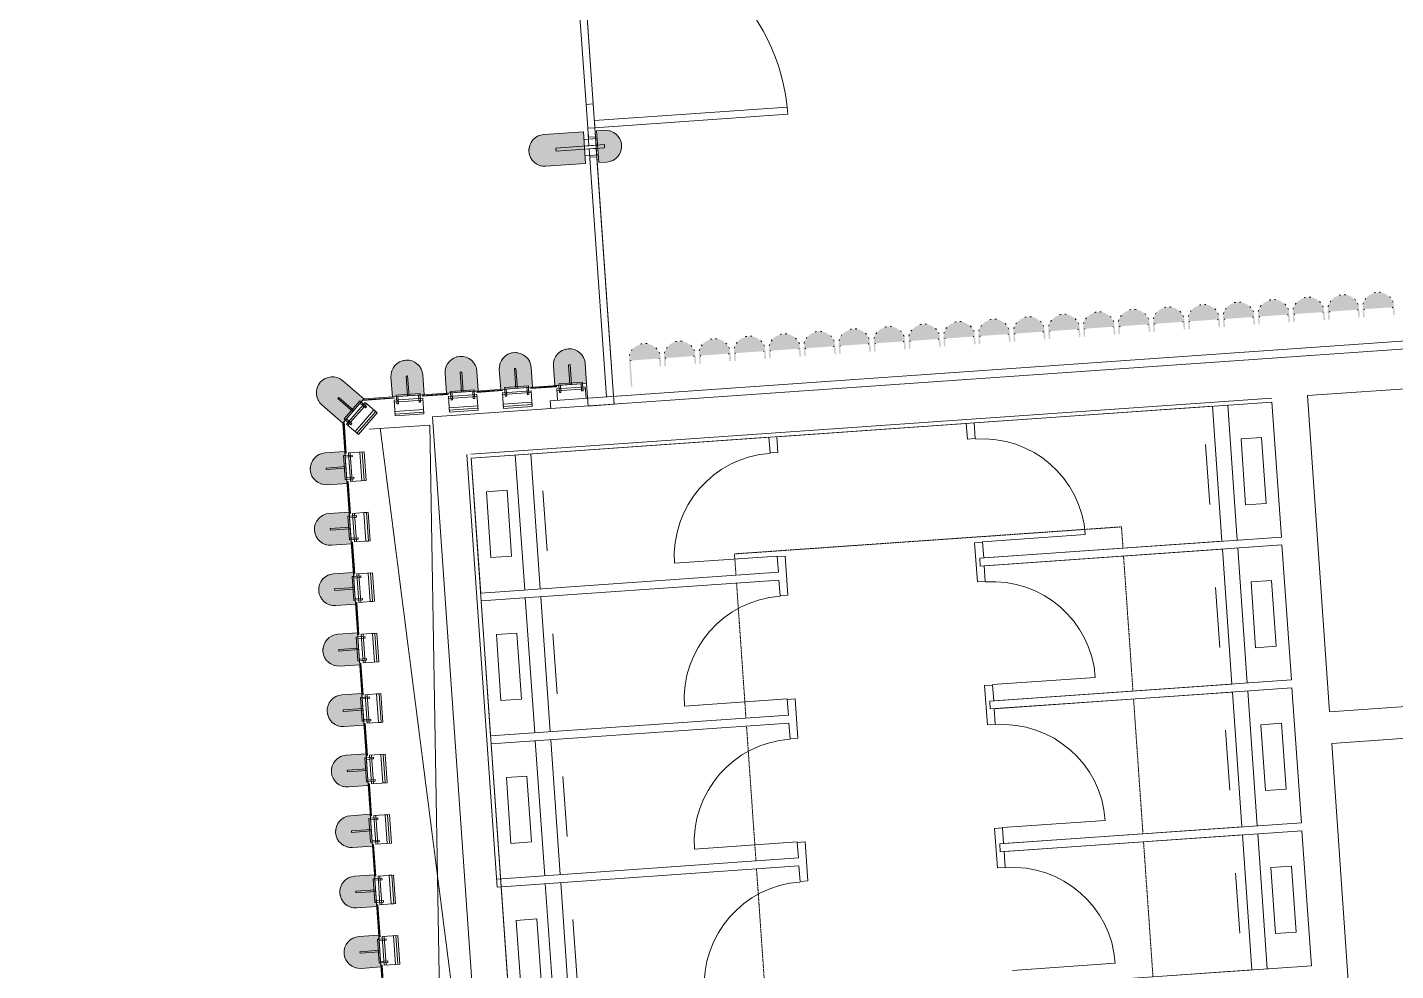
# Model space of a CAD drawing. Header units: millimetres. Extents: x 306 to 836129804, y -168137 to 818603917.
# Drawn here: x 833898772 to 833907369, y 817956835 to 817962763 of the extents above; entities that cross this region are included whole.
import ezdxf

# ---------------------------------------------------------------- set-up
doc = ezdxf.new("R2010")
doc.units = ezdxf.units.MM
doc.header["$LTSCALE"] = 3
doc.linetypes.add('HIDDEN', pattern=[0.375, 0.25, -0.125])
doc.linetypes.add('Overhead', pattern=[1.8, 1.2, -0.6])
for name, color, linetype, lineweight in [('A-010-M_LINE', 251, 'Continuous', 13), ('A-010-M_LINE-T', 251, 'Continuous', 13), ('A-200-M_WALL_INT', 251, 'Continuous', 13), ('A-214-M_CURT_WALL', 251, 'Continuous', 13), ('A-215-M_CURT_PANEL', 251, 'Continuous', 13), ('A-325-M_DOOR', 251, 'Continuous', 13), ('A-810-M_ROOMS', 251, 'Continuous', 13), ('M-520-M_DRAINAGE_FW', 253, 'Continuous', 5), ('Z-060-M_DETAIL', 253, 'Continuous', 5), ('Z-060-M_LINE_MEDIUM', 253, 'Continuous', 9)]:
    doc.layers.add(name, color=color, linetype=linetype, lineweight=lineweight)
doc.layers.add('UAJ-00XREF', color=7, linetype='Continuous')

# ---------------------------------------------------------------- blocks, each defined once
blk = doc.blocks.new('ARC_CWP_PERFORATED METAL_STRAIGHT - ARC_CWP_PERFORATED METAL_STRAIGHT-39453989-0300')
at = {"layer": 'A-215-M_CURT_PANEL', "lineweight": 9}
for p, q in [((-98, -8), (100, -8)), ((100, -5), (-95, -5)), ((100, -8), (100, -5))]:
    blk.add_line(p, q, dxfattribs=at)
blk = doc.blocks.new('ARC_CWP_PERFORATED METAL_STRAIGHT - ARC_CWP_PERFORATED METAL_STRAIGHT-V6-0300')
at = {"layer": 'A-215-M_CURT_PANEL', "lineweight": 9}
for p, q in [((100, 8), (-98, 8)), ((-95, 5), (100, 5)), ((100, 5), (100, 8))]:
    blk.add_line(p, q, dxfattribs=at)
blk = doc.blocks.new('System Panel - ARC_Glazed-37764833-0300')
at = {"layer": 'A-215-M_CURT_PANEL', "lineweight": 9}
for p, q in [((805.7, 44), (-755.7, 44)), ((-755.7, 0), (805.7, 0)), ((805.7, 0), (805.7, 44))]:
    blk.add_line(p, q, dxfattribs=at)
blk = doc.blocks.new('DCW_01a - L_GF _LOBBY SINGLE DOOR_CERAMIC MULLION-40864566-0300')
at = {"layer": 'A-325-M_DOOR'}
for p, q in [((585, 1215.4), (585, 0)), ((630, 1215.4), (630, 0)), ((-480, -45), (-480, 0)), ((-480, 0), (480, 0)), ((480, 0), (-480, 0)), ((-480, 0), (-480, -45)), ((480, 0), (480, -45)), ((480, -45), (480, 0)), ((630, 0), (585, 0)), ((480, -45), (-480, -45)), ((-480, -45), (480, -45))]:
    blk.add_line(p, q, dxfattribs=at)
at = {"layer": 'A-325-M_DOOR', "lineweight": 9}
for p, q in [((-630, 0), (-740, 0)), ((-630, -45), (-630, 0)), ((630, 0), (480, 0)), ((630, -45), (630, 0)), ((740, 0), (630, 0)), ((630, 0), (630, -45)), ((-740, -45), (-630, -45)), ((-480, 0), (-630, 0)), ((-630, 0), (-630, -45)), ((-630, -45), (-480, -45)), ((480, -45), (630, -45)), ((630, -45), (740, -45))]:
    blk.add_line(p, q, dxfattribs=at)
at = {"layer": 'A-325-M_DOOR'}
blk.add_arc((629.6, -45), 1260.4, 89.98016, 177.95616, dxfattribs=at)
blk = doc.blocks.new('Circular Mullion - ARC_CW_CERAMIC MULLION-30650210-0300')
at = {"layer": 'Z-060-M_LINE_MEDIUM', "lineweight": 18}
h = blk.add_hatch(color=256, dxfattribs=at)
h.paths.add_polyline_path([(0, 160), (27.6, 155.9), (50, 146.6), (76.1, 123.7), (86.6, 110), (96.6, 85.9), (100, 46.2), (100, 10), (-100, 10), (-100, 60), (-93.3, 93.9), (-86.6, 110), (-70.7, 130.7), (-50, 146.6), (-17.3, 157.7), (-10, 158.7)], flags=0)
h.paths.add_polyline_path([(-17.4, -73.5), (100, -73.5), (100, -323.5), (93.2, -357.6), (86.6, -373.5), (70.7, -394.2), (44.6, -412.3), (20.7, -420.8), (0, -423.5), (-25.9, -420.1), (-50, -410.1), (-75.6, -387.8), (-86.6, -373.5), (-96.6, -349.4), (-100, -323.5), (-100, -73.5), (-45.5, -73.5)], flags=0)
at = {"layer": 'Z-060-M_DETAIL', "lineweight": 18}
for p, q in [((-100, 60), (-100, 10)), ((-100, 10), (100, 10)), ((100, 10), (100, 60)), ((100, -73.5), (-100, -73.5)), ((-100, -73.5), (-100, -323.5)), ((100, -323.5), (100, -73.5))]:
    blk.add_line(p, q, dxfattribs=at)
for centre, start, end in [((0, 60), 0, 180), ((0, -323.5), 180, 360)]:
    blk.add_arc(centre, 100, start, end, dxfattribs=at)
at = {"layer": 'Z-060-M_LINE_MEDIUM'}
for p, q in [((-63, 0), (-100, 0)), ((-63, -44), (-63, 0)), ((-51.7, 10), (-51.7, -73.5)), ((-10, 52.5), (-10, -252.5)), ((10, 52.5), (-10, 52.5)), ((10, -252.5), (10, 52.5)), ((51.7, 10), (51.7, -73.5)), ((63, 0), (100, 0)), ((63, -44), (63, 0)), ((-63, -44), (-100, -44)), ((63, -44), (100, -44)), ((-10, -252.5), (10, -252.5))]:
    blk.add_line(p, q, dxfattribs=at)
blk = doc.blocks.new('Circular Mullion - CERAMIC_MULLIONS-V37-0300')
at = {"layer": 'A-214-M_CURT_WALL', "lineweight": 9}
for p, q in [((-10, -73.5), (-10, 10)), ((10, 10), (10, -73.5))]:
    blk.add_line(p, q, dxfattribs=at)
for centre, start, end in [((0, 60), 156.64542, 162.02301), ((0, 60), 137.99896, 143.35458), ((0, 60), 96.64542, 102.02301), ((0, 60), 77.97699, 83.35458), ((0, 60), 36.64542, 42.02301), ((0, 60), 17.97699, 23.35458), ((0, -323.5), 197.97699, 203.35458), ((0, -323.5), 216.64542, 222.00104), ((0, -323.5), 257.97699, 263.35458), ((0, -323.5), 276.64542, 282.02301), ((0, -323.5), 317.97699, 323.35458), ((0, -323.5), 336.64542, 342.02301)]:
    blk.add_arc(centre, 100, start, end, dxfattribs=at)
blk = doc.blocks.new('ARC_DOOR_WC_PARTITION - 600x2200mm-37559765-0300')
at = {"layer": 'A-325-M_DOOR'}
blk.add_line((323.5, -672), (323.5, -25), dxfattribs=at)
blk.add_arc((323.5, -25), 647, 180, 270, dxfattribs=at)
blk = doc.blocks.new('ARC_DOOR_WC_PARTITION - 600x2200mm-37559766-0300')
at = {"layer": 'A-325-M_DOOR'}
blk.add_line((323.5, 672), (323.5, 25), dxfattribs=at)
blk.add_arc((323.5, 25), 647, 90, 180, dxfattribs=at)
blk = doc.blocks.new('ARC_WC_WATER CLOSET_TOTO - WC1-31611635-0300')
at = {"layer": 'M-520-M_DRAINAGE_FW'}
for p, q in [((-190, 59.5), (188.1, 59.5)), ((-207.5, -165), (207.5, -165)), ((-207.5, -165), (-207.5, -295)), ((207.5, -165), (207.5, -295)), ((207.5, -295), (-207.5, -295))]:
    blk.add_line(p, q, dxfattribs=at)
blk = doc.blocks.new('ARC_WC_WATER CLOSET_TOTO - WC1-31613078-0300')
at = {"layer": 'M-520-M_DRAINAGE_FW'}
for p, q in [((-207.5, 295), (207.5, 295)), ((-207.5, 295), (-207.5, 165)), ((207.5, 295), (207.5, 165)), ((207.5, 165), (-207.5, 165)), ((-190, -59.5), (188.1, -59.5))]:
    blk.add_line(p, q, dxfattribs=at)
blk = doc.blocks.new('Circular Mullion - Type A_150mm Profile-25928163-0300')
at = {"layer": 'A-214-M_CURT_WALL'}
blk.add_hatch(color=256, dxfattribs=at).paths.add_polyline_path([(-100, 0), (-90, 0), (-90, -49.5), (90, -49.5), (90, 0), (100, 0), (99.3, -55.5), (93.7, -82.9), (86.6, -100), (70.7, -120.7), (50, -136.6), (18, -147.6), (-7.1, -149.1), (-25.9, -146.6), (-50, -136.6), (-73.9, -116.5), (-90, -91.8), (-96.6, -75.9), (-100, -34.4), (-100, -16)], flags=0)
blk = doc.blocks.new('Circular Mullion - CERAMIC TUBES 150mm-27926644-0300')
at = {"layer": 'A-214-M_CURT_WALL', "lineweight": 9}
for centre, radius, start, end in [((0, 50), 100, 156.64542, 162.02301), ((0, 50), 100, 137.97699, 143.35458), ((0, 50), 100, 96.64542, 102.02301), ((0, 50), 100, 77.97699, 83.35458), ((0, 50), 100, 36.64542, 42.02301), ((0, 50), 100, 17.97699, 23.35458), ((-87, 46.5), 3, 90, 180), ((87, 46.5), 3, 0, 90)]:
    blk.add_arc(centre, radius, start, end, dxfattribs=at)
blk = doc.blocks.new('Circular Mullion - Type A_150mm Profile-28038416-0300')
at = {"layer": 'A-214-M_CURT_WALL'}
blk.add_hatch(color=256, dxfattribs=at).paths.add_polyline_path([(-100, -16), (-100, 0), (-90, 0), (-90, -49.5), (90, -49.5), (90, 115), (100, 115), (100, -50), (93.7, -82.9), (86.6, -100), (70.7, -120.7), (50, -136.6), (18, -147.6), (0, -150), (-25.9, -146.6), (-50, -136.6), (-73.9, -116.5), (-90, -91.8), (-96.6, -75.9), (-100, -49.5), (-100, -19.7)], flags=0)
blk = doc.blocks.new('Circular Mullion - CERAMIC TUBES 150mm_End Cap_Left_-32874536-0300')
at = {"layer": 'A-214-M_CURT_WALL', "lineweight": 9}
for centre, radius, start, end in [((0, 50), 100, 156.64542, 162.02301), ((0, 50), 100, 137.97699, 143.35458), ((0, 50), 100, 96.64542, 102.02301), ((0, 50), 100, 77.97699, 83.35458), ((0, 50), 100, 36.64542, 42.02301), ((0, 50), 100, 17.97699, 23.35458), ((-87, 46.5), 3, 90, 180), ((87, 46.5), 3, 0, 90)]:
    blk.add_arc(centre, radius, start, end, dxfattribs=at)
blk = doc.blocks.new('Circular Mullion - ARC_225mm CERAMIC MULLION-V212-0300')
at = {"layer": 'Z-060-M_DETAIL', "lineweight": 9}
blk.add_hatch(color=256, dxfattribs=at).paths.add_polyline_path([(100, 0), (99, -132.8), (94.6, -155.7), (86.6, -175), (70.7, -195.7), (50, -211.6), (25.9, -221.6), (0, -225), (-25.9, -221.6), (-50, -211.6), (-73.9, -191.5), (-86.6, -175), (-96.6, -150.9), (-100, -125), (-100, 0), (-71, 0)], flags=0)
at = {"layer": 'Z-060-M_DETAIL'}
for p, q in [((-90, 21.5), (-90, 92.5)), ((90, 92.5), (90, 21.5)), ((90, 33.5), (-90, 33.5)), ((90, 21.5), (-90, 21.5)), ((-75, 45), (-65, 45)), ((-75, 0), (-75, 45)), ((-65, 45), (-65, 0)), ((65, 45), (75, 45)), ((65, 0), (65, 45)), ((75, 45), (75, 0)), ((-75, 0), (-75, -10)), ((-65, 0), (-75, 0)), ((-75, -10), (75, -10)), ((-5, -125), (-5, 0)), ((5, -125), (5, 0)), ((75, 0), (65, 0)), ((75, -10), (75, 0)), ((5, -125), (-5, -125))]:
    blk.add_line(p, q, dxfattribs=at)
at = {"layer": 'Z-060-M_LINE_MEDIUM'}
for p, q in [((100, 0), (-100, 0)), ((-100, 0), (-100, -125)), ((100, -125), (100, 0))]:
    blk.add_line(p, q, dxfattribs=at)
blk.add_arc((0, -125), 100, 180, 360, dxfattribs=at)
blk = doc.blocks.new('Circular Mullion - CERAMIC TUBES 225mm-27930238-0300')
at = {"layer": 'A-214-M_CURT_WALL', "lineweight": 9}
for start, end in [(197.97699, 203.35458), (336.64542, 342.02301), (216.64542, 222.02301), (257.97699, 263.35458), (276.64542, 282.02301), (317.97699, 323.35458)]:
    blk.add_arc((0, -125), 100, start, end, dxfattribs=at)
blk = doc.blocks.new('ARC_CWP_PERFORATED METAL_STRAIGHT - ARC_CWP_PERFORATED METAL_STRAIGHT-39675525-0300')
at = {"layer": 'A-215-M_CURT_PANEL', "lineweight": 9}
for p, q in [((80.6, -5), (-80.6, -5)), ((-80.6, -5), (-80.6, -8)), ((-80.6, -8), (80.6, -8)), ((80.6, -8), (80.6, -5))]:
    blk.add_line(p, q, dxfattribs=at)
blk = doc.blocks.new('Circular Mullion - ARC_225mm CERAMIC MULLION-27539017-0300')
at = {"layer": 'Z-060-M_DETAIL', "lineweight": 9}
blk.add_hatch(color=256, dxfattribs=at).paths.add_polyline_path([(100, -125), (96.6, -150.9), (86.6, -175), (70.7, -195.7), (50, -211.6), (25.9, -221.6), (0, -225), (-25.9, -221.6), (-50, -211.6), (-70.7, -195.7), (-86.6, -175), (-96.6, -150.9), (-100, -125), (-100, 0), (100, 0)], flags=0)
at = {"layer": 'Z-060-M_DETAIL'}
for p, q in [((-90, 120), (90, 120)), ((-90, 21.5), (-90, 120)), ((90, 108), (-90, 108)), ((-90, 108), (-90, 92.6)), ((-90, 92.6), (90, 92.6)), ((90, 120), (90, 21.5)), ((90, 92.6), (90, 108)), ((90, 33.5), (-90, 33.5)), ((90, 21.5), (-90, 21.5)), ((-75, 45), (-65, 45)), ((-75, 0), (-75, 45)), ((-65, 45), (-65, 0)), ((65, 45), (75, 45)), ((65, 0), (65, 45)), ((75, 45), (75, 0)), ((-75, 0), (-75, -10)), ((-65, 0), (-75, 0)), ((-75, -10), (75, -10)), ((-5, -125), (-5, 0)), ((5, -125), (5, 0)), ((75, 0), (65, 0)), ((75, -10), (75, 0)), ((5, -125), (-5, -125))]:
    blk.add_line(p, q, dxfattribs=at)
at = {"layer": 'Z-060-M_LINE_MEDIUM'}
for p, q in [((100, 0), (-100, 0)), ((-100, 0), (-100, -125)), ((100, -125), (100, 0))]:
    blk.add_line(p, q, dxfattribs=at)
blk.add_arc((0, -125), 100, 180, 360, dxfattribs=at)
blk = doc.blocks.new('Circular Mullion - CERAMIC TUBES 225mm-V213-0300')
at = {"layer": 'A-214-M_CURT_WALL', "lineweight": 9}
for start, end in [(197.97699, 203.35458), (336.64542, 342.02301), (216.64542, 222.02301), (257.97699, 263.35458), (276.64542, 282.02301), (318.21141, 323.35458)]:
    blk.add_arc((0, -125), 100, start, end, dxfattribs=at)
blk = doc.blocks.new('Circular Mullion - Perforated Mesh-26022574-0300')
at = {"layer": 'A-214-M_CURT_WALL'}
blk.add_hatch(color=256, dxfattribs=at).paths.add_polyline_path([(70.7, -245.7), (86.6, -225), (97.1, -197.1), (100, -175), (100, 0), (-100, 0), (-100, -175), (-96.6, -200.9), (-86.6, -225), (-70.7, -245.7), (-50, -261.6), (-25.9, -271.6), (0, -275), (25.9, -271.6), (50, -261.6)], flags=0)
at = {"layer": 'Z-060-M_DETAIL'}
for p, q in [((-90, 120), (90, 120)), ((-90, 21.5), (-90, 120)), ((90, 108), (-90, 108)), ((-90, 108), (-90, 92.6)), ((-90, 92.6), (90, 92.6)), ((90, 120), (90, 21.5)), ((90, 92.6), (90, 108)), ((-100, 0), (-100, -175)), ((100, 0), (-100, 0)), ((90, 33.5), (-90, 33.5)), ((90, 21.5), (-90, 21.5)), ((-75, 45), (-65, 45)), ((-75, 0), (-75, 45)), ((-65, 45), (-65, 0)), ((65, 45), (75, 45)), ((65, 0), (65, 45)), ((75, 45), (75, 0)), ((-75, 0), (-75, -10)), ((-65, 0), (-75, 0)), ((-75, -10), (75, -10)), ((-5, -125), (-5, 0)), ((5, -125), (5, 0)), ((75, 0), (65, 0)), ((75, -10), (75, 0)), ((100, -175), (100, 0)), ((5, -125), (-5, -125))]:
    blk.add_line(p, q, dxfattribs=at)
blk.add_arc((0, -175), 100, 180, 360, dxfattribs=at)
blk = doc.blocks.new('Circular Mullion - CERAMIC TUBES 275mm-27930062-0300')
at = {"layer": 'A-214-M_CURT_WALL', "lineweight": 9}
for start, end in [(197.97699, 203.35458), (216.64542, 222.02301), (317.97699, 323.35458), (336.64542, 342.02301), (257.97699, 263.35458), (276.64542, 282.02301)]:
    blk.add_arc((0, -175), 100, start, end, dxfattribs=at)
blk = doc.blocks.new('ARC_CWP_PERFORATED METAL_STRAIGHT - ARC_CWP_PERFORATED METAL_STRAIGHT-39454049-0300')
at = {"layer": 'A-215-M_CURT_PANEL', "lineweight": 9}
for p, q in [((100.4, 8), (-100.4, 8)), ((-100.4, 8), (-100.4, 5)), ((-100.4, 5), (100.4, 5)), ((100.4, 5), (100.4, 8))]:
    blk.add_line(p, q, dxfattribs=at)
blk = doc.blocks.new('Circular Mullion - CERAMIC TUBES 225mm-27930052-0300')
at = {"layer": 'A-214-M_CURT_WALL', "lineweight": 9}
for start, end in [(137.97699, 143.35458), (96.64542, 102.02301), (77.97699, 83.35458), (36.64542, 42.02301), (156.64542, 162.02301), (17.97699, 23.35458)]:
    blk.add_arc((0, 125), 100, start, end, dxfattribs=at)
blk = doc.blocks.new('Circular Mullion - CERAMIC TUBES 225mm-V214-0300')
at = {"layer": 'A-214-M_CURT_WALL', "lineweight": 9}
for start, end in [(137.97699, 143.35458), (96.64542, 100.99684), (77.97699, 83.35458), (36.64542, 42.02301), (156.64542, 162.02301), (17.97699, 23.35458)]:
    blk.add_arc((0, 125), 100, start, end, dxfattribs=at)
blk = doc.blocks.new('3A35X-MAGP-P-MP-00')
at = {"layer": 'A-010-M_LINE'}
for p, q in [((834490598.2, 817961031), (834481809.6, 817960416.6)), ((834481813.1, 817960366.7), (834490601.6, 817960981.1)), ((834481809.6, 817960416.6), (834481813.1, 817960366.7))]:
    blk.add_line(p, q, dxfattribs=at)
at = {"layer": 'A-010-M_LINE', "linetype": 'Overhead'}
for p, q in [((834480742.1, 817960241.7), (834481431.9, 817954851.7)), ((834481145.6, 817954831.7), (834481053.6, 817960263.5))]:
    blk.add_line(p, q, dxfattribs=at)
at = {"layer": 'A-010-M_LINE', "linetype": 'HIDDEN'}
for p, q in [((834482967.6, 817959454), (834485399.1, 817959624)), ((834485399.1, 817959624), (834485408.5, 817959490.3)), ((834482977, 817959320.3), (834482967.6, 817959454)), ((834485411.9, 817959440.4), (834485471.2, 817958592.5)), ((834483039.7, 817958422.5), (834482980.5, 817959270.4)), ((834485474.7, 817958542.6), (834485534, 817957694.7)), ((834483102.5, 817957524.7), (834483043.2, 817958372.6)), ((834485537.5, 817957644.8), (834485596.7, 817956796.9)), ((834483165.3, 817956626.9), (834483106, 817957474.8))]:
    blk.add_line(p, q, dxfattribs=at)
at = {"layer": 'A-010-M_LINE-T'}
blk.add_line((834481053.6, 817960263.5), (834480673.1, 817960236.9), dxfattribs=at)
at = {"layer": 'A-200-M_WALL_INT'}
for p, q in [((834486567, 817960448.4), (834490316.2, 817960710.5)), ((834486342.5, 817960432.7), (834481311.9, 817960081.1)), ((834484473.8, 817960277), (834486344.2, 817960407.8)), ((834486029.4, 817959533.7), (834485970.2, 817960381.6)), ((834486067.4, 817960388.4), (834486126.7, 817959540.5)), ((834486344.2, 817960407.8), (834486403.5, 817959559.9)), ((834486705.8, 817958462.3), (834486567, 817960448.4)), ((834481813.1, 817960366.7), (834481070, 817960314.8)), ((834481070, 817960314.8), (834481455.3, 817954803.2)), ((834483234, 817960190.4), (834484423.9, 817960273.6)), ((834484423.9, 817960273.6), (834484430.8, 817960175.3)), ((834484480.7, 817960178.8), (834484473.8, 817960277)), ((834481313.7, 817960056.1), (834483184.1, 817960186.9)), ((834483184.1, 817960186.9), (834483191, 817960088.6)), ((834483240.8, 817960092.1), (834483234, 817960190.4)), ((834484430.8, 817960175.3), (834484480.7, 817960178.8)), ((834481477, 817957360.9), (834481287, 817960079.3)), ((834481372.9, 817959208.2), (834481313.7, 817960056.1)), ((834481649.8, 817959227.5), (834481590.5, 817960075.5)), ((834481687.7, 817960082.3), (834481747, 817959234.3)), ((834483191, 817960088.6), (834483240.8, 817960092.1)), ((834484526.2, 817959527.4), (834484476.3, 817959523.9)), ((834484476.3, 817959523.9), (834484493.6, 817959277.5)), ((834484533.1, 817959429.1), (834484526.2, 817959527.4)), ((834486403.5, 817959559.9), (834484533.1, 817959429.1)), ((834484536.6, 817959379.2), (834486407, 817959510)), ((834486407, 817959510), (834486466.3, 817958662.1)), ((834483286.4, 817959440.7), (834483236.5, 817959437.2)), ((834483236.5, 817959437.2), (834483243.4, 817959338.9)), ((834483303.6, 817959194.3), (834483286.4, 817959440.7)), ((834486092.2, 817958635.9), (834486032.9, 817959483.8)), ((834486130.2, 817959490.6), (834486189.5, 817958642.7)), ((834483243.4, 817959338.9), (834481372.9, 817959208.2)), ((834484543.4, 817959281), (834484536.6, 817959379.2)), ((834481376.4, 817959158.3), (834483246.9, 817959289.1)), ((834483246.9, 817959289.1), (834483253.7, 817959190.8)), ((834484493.6, 817959277.5), (834484543.4, 817959281)), ((834481712.5, 817958329.7), (834481653.2, 817959177.7)), ((834481750.5, 817959184.5), (834481809.8, 817958336.5)), ((834483253.7, 817959190.8), (834483303.6, 817959194.3)), ((834481435.7, 817958310.4), (834481376.4, 817959158.3)), ((834486466.3, 817958662.1), (834484595.9, 817958531.3)), ((834484589, 817958629.6), (834484539.1, 817958626.1)), ((834484539.1, 817958626.1), (834484556.3, 817958379.7)), ((834484595.9, 817958531.3), (834484589, 817958629.6)), ((834484599.3, 817958481.4), (834486469.8, 817958612.2)), ((834486155, 817957738.1), (834486095.7, 817958586)), ((834486193, 817958592.8), (834486252.2, 817957744.9)), ((834486469.8, 817958612.2), (834486529.1, 817957764.2)), ((834488859, 817958612.8), (834486705.8, 817958462.3)), ((834483349.1, 817958542.9), (834483299.3, 817958539.4)), ((834483299.3, 817958539.4), (834483306.1, 817958441.1)), ((834483366.4, 817958296.5), (834483349.1, 817958542.9)), ((834484606.2, 817958383.2), (834484599.3, 817958481.4)), ((834483306.1, 817958441.1), (834481435.7, 817958310.4)), ((834481439.2, 817958260.5), (834483309.6, 817958391.3)), ((834483309.6, 817958391.3), (834483316.5, 817958293)), ((834486719.8, 817958262.8), (834488872.9, 817958413.3)), ((834484556.3, 817958379.7), (834484606.2, 817958383.2)), ((834481678, 817954843.8), (834481439.2, 817958260.5)), ((834481775.3, 817957431.9), (834481716, 817958279.9)), ((834481813.3, 817958286.7), (834481872.6, 817957438.7)), ((834483316.5, 817958293), (834483366.4, 817958296.5)), ((834487045.8, 817953599.1), (834486719.8, 817958262.8)), ((834484651.7, 817957731.8), (834484601.9, 817957728.3)), ((834484601.9, 817957728.3), (834484619.1, 817957481.9)), ((834484658.6, 817957633.5), (834484651.7, 817957731.8)), ((834486529.1, 817957764.2), (834484658.6, 817957633.5)), ((834484662.1, 817957583.6), (834486532.5, 817957714.4)), ((834486532.5, 817957714.4), (834486591.8, 817956866.4)), ((834483411.9, 817957645.1), (834483362, 817957641.6)), ((834483362, 817957641.6), (834483368.9, 817957543.3)), ((834483429.1, 817957398.7), (834483411.9, 817957645.1)), ((834486217.7, 817956840.3), (834486158.5, 817957688.2)), ((834486255.7, 817957695), (834486315, 817956847.1)), ((834483368.9, 817957543.3), (834481473.5, 817957410.8)), ((834484669, 817957485.4), (834484662.1, 817957583.6)), ((834481477, 817957360.9), (834483372.4, 817957493.5)), ((834483372.4, 817957493.5), (834483379.3, 817957395.2)), ((834484619.1, 817957481.9), (834484669, 817957485.4)), ((834481838.1, 817956534.1), (834481778.8, 817957382)), ((834481876, 817957388.8), (834481935.3, 817956540.9)), ((834483379.3, 817957395.2), (834483429.1, 817957398.7)), ((834486591.8, 817956866.4), (834484721.4, 817956735.7))]:
    blk.add_line(p, q, dxfattribs=at)
at = {"layer": 'A-810-M_ROOMS', "flags": 128}
for points in [[(834483170.2, 817946546.7), (834482990.4, 817949118.8), (834482975.6, 817949331), (834481421.9, 817949222.4), (834481270.9, 817949353.6), (834481074.4, 817952164.6), (834481056.1, 817952427), (834481308.8, 817952444.7), (834481158.3, 817954597), (834480905.6, 817954579.3), (834480887.3, 817954841.7), (834480507.3, 817960276.5), (834480638.5, 817960427.4), (834481159.8, 817960463.9), (834482038.6, 817960525.3), (834482048.6, 817960383.2), (834482211.7, 817960394.6), (834482206.1, 817960474.1), (834482186.9, 817960749), (834481789.7, 817966431.1), (834481631.7, 817966568.5), (834475379.3, 817966131.4)], [(834485656.6, 817956801.1), (834486217.7, 817956840.3), (834486158.5, 817957688.2), (834484637.2, 817957581.9), (834484633.7, 817957631.7), (834486155, 817957738.1), (834486095.7, 817958586), (834484574.4, 817958479.7), (834484570.9, 817958529.6), (834486092.2, 817958635.9), (834486032.9, 817959483.8), (834484511.6, 817959377.5), (834484508.2, 817959427.4), (834486029.4, 817959533.7), (834485970.2, 817960381.6), (834481313.7, 817960056.1), (834481678, 817954843.8)]]:
    blk.add_lwpolyline(points, dxfattribs=at)
at = {"layer": 'A-214-M_CURT_WALL', "lineweight": 18, "extrusion": (0, 0, -1), "rotation": 86.00109147422872}
blk.add_blockref('Circular Mullion - ARC_CW_CERAMIC MULLION-30650210-0300', (-834482098.6, 817962011.9), dxfattribs=at)
at = {"layer": 'A-214-M_CURT_WALL', "rotation": 183.9989085257713}
for name, p in [('Circular Mullion - Type A_150mm Profile-25928163-0300', (834486358.3, 817960902.5)), ('Circular Mullion - Type A_150mm Profile-25928163-0300', (834486577.8, 817960917.8)), ('Circular Mullion - Type A_150mm Profile-25928163-0300', (834486797.3, 817960933.2)), ('Circular Mullion - Type A_150mm Profile-25928163-0300', (834487016.7, 817960948.5)), ('Circular Mullion - Type A_150mm Profile-25928163-0300', (834485261, 817960825.8)), ('Circular Mullion - Type A_150mm Profile-25928163-0300', (834485480.5, 817960841.1)), ('Circular Mullion - Type A_150mm Profile-25928163-0300', (834485699.9, 817960856.5)), ('Circular Mullion - Type A_150mm Profile-25928163-0300', (834485919.4, 817960871.8)), ('Circular Mullion - Type A_150mm Profile-25928163-0300', (834486138.9, 817960887.1)), ('Circular Mullion - Type A_150mm Profile-25928163-0300', (834483944.2, 817960733.7)), ('Circular Mullion - Type A_150mm Profile-25928163-0300', (834484163.7, 817960749.1)), ('Circular Mullion - Type A_150mm Profile-25928163-0300', (834484383.2, 817960764.4)), ('Circular Mullion - Type A_150mm Profile-25928163-0300', (834484602.6, 817960779.7)), ('Circular Mullion - Type A_150mm Profile-25928163-0300', (834484822.1, 817960795.1)), ('Circular Mullion - Type A_150mm Profile-25928163-0300', (834485041.6, 817960810.4)), ('Circular Mullion - Type A_150mm Profile-25928163-0300', (834482627.4, 817960641.7)), ('Circular Mullion - Type A_150mm Profile-25928163-0300', (834482846.9, 817960657)), ('Circular Mullion - Type A_150mm Profile-25928163-0300', (834483066.4, 817960672.4)), ('Circular Mullion - Type A_150mm Profile-25928163-0300', (834483285.8, 817960687.7)), ('Circular Mullion - Type A_150mm Profile-25928163-0300', (834483505.3, 817960703)), ('Circular Mullion - Type A_150mm Profile-25928163-0300', (834483724.8, 817960718.4)), ('Circular Mullion - Type A_150mm Profile-28038416-0300', (834482408, 817960626.3))]:
    blk.add_blockref(name, p, dxfattribs=at)
at = {"layer": 'A-214-M_CURT_WALL', "extrusion": (0, 0, -1)}
for name, p, rotation in [('Circular Mullion - CERAMIC TUBES 150mm-27926644-0300', (-834486358.3, 817960902.5), 356.0010914742286), ('Circular Mullion - CERAMIC TUBES 150mm-27926644-0300', (-834486577.8, 817960917.8), 356.0010914742286), ('Circular Mullion - CERAMIC TUBES 150mm-27926644-0300', (-834486797.3, 817960933.2), 356.0010914742286), ('Circular Mullion - CERAMIC TUBES 150mm-27926644-0300', (-834487016.7, 817960948.5), 356.0010914742286), ('Circular Mullion - CERAMIC TUBES 150mm-27926644-0300', (-834485261, 817960825.8), 356.0010914742286), ('Circular Mullion - CERAMIC TUBES 150mm-27926644-0300', (-834485480.5, 817960841.1), 356.0010914742286), ('Circular Mullion - CERAMIC TUBES 150mm-27926644-0300', (-834485699.9, 817960856.5), 356.0010914742286), ('Circular Mullion - CERAMIC TUBES 150mm-27926644-0300', (-834485919.4, 817960871.8), 356.0010914742286), ('Circular Mullion - CERAMIC TUBES 150mm-27926644-0300', (-834486138.9, 817960887.1), 356.0010914742286), ('Circular Mullion - CERAMIC TUBES 150mm-27926644-0300', (-834483944.2, 817960733.7), 356.0010914742286), ('Circular Mullion - CERAMIC TUBES 150mm-27926644-0300', (-834484163.7, 817960749.1), 356.0010914742286), ('Circular Mullion - CERAMIC TUBES 150mm-27926644-0300', (-834484383.2, 817960764.4), 356.0010914742286), ('Circular Mullion - CERAMIC TUBES 150mm-27926644-0300', (-834484602.6, 817960779.7), 356.0010914742286), ('Circular Mullion - CERAMIC TUBES 150mm-27926644-0300', (-834484822.1, 817960795.1), 356.0010914742286), ('Circular Mullion - CERAMIC TUBES 150mm-27926644-0300', (-834485041.6, 817960810.4), 356.0010914742286), ('Circular Mullion - CERAMIC TUBES 150mm-27926644-0300', (-834482627.4, 817960641.7), 356.0010914742286), ('Circular Mullion - CERAMIC TUBES 150mm-27926644-0300', (-834482846.9, 817960657), 356.0010914742286), ('Circular Mullion - CERAMIC TUBES 150mm-27926644-0300', (-834483066.4, 817960672.4), 356.0010914742286), ('Circular Mullion - CERAMIC TUBES 150mm-27926644-0300', (-834483285.8, 817960687.7), 356.0010914742286), ('Circular Mullion - CERAMIC TUBES 150mm-27926644-0300', (-834483505.3, 817960703), 356.0010914742286), ('Circular Mullion - CERAMIC TUBES 150mm-27926644-0300', (-834483724.8, 817960718.4), 356.0010914742286), ('Circular Mullion - CERAMIC TUBES 150mm_End Cap_Left_-32874536-0300', (-834482408, 817960626.3), 356.0010914742286), ('Circular Mullion - Perforated Mesh-26022574-0300', (-834480572.9, 817960352), 131.0010914742286)]:
    blk.add_blockref(name, p, dxfattribs=dict(at, rotation=rotation))
at = {"layer": 'A-214-M_CURT_WALL', "lineweight": 9, "extrusion": (0, 0, -1), "rotation": 176.0010914742286}
for name, p in [('Circular Mullion - ARC_225mm CERAMIC MULLION-27539017-0300', (-834481598.5, 817960494.6)), ('Circular Mullion - ARC_225mm CERAMIC MULLION-V212-0300', (-834481938.9, 817960518.3)), ('Circular Mullion - ARC_225mm CERAMIC MULLION-27539017-0300', (-834480917.9, 817960447)), ('Circular Mullion - ARC_225mm CERAMIC MULLION-27539017-0300', (-834481258.2, 817960470.8))]:
    blk.add_blockref(name, p, dxfattribs=at)
at = {"layer": 'A-214-M_CURT_WALL', "lineweight": 9, "rotation": 273.9989085257714}
for p in [(834480526.9, 817959997.2), (834480553.4, 817959617.3), (834480580, 817959237.5), (834480606.5, 817958857.6), (834480633.1, 817958477.7), (834480659.6, 817958097.9), (834480686.2, 817957718), (834480712.7, 817957338.1), (834480739.3, 817956958.3)]:
    blk.add_blockref('Circular Mullion - ARC_225mm CERAMIC MULLION-27539017-0300', p, dxfattribs=at)
at = {"layer": 'A-215-M_CURT_PANEL'}
for name, p, rotation in [('System Panel - ARC_Glazed-37764833-0300', (834482155.5, 817961198.3), 93.99890852577128), ('ARC_CWP_PERFORATED METAL_STRAIGHT - ARC_CWP_PERFORATED METAL_STRAIGHT-39675525-0300', (834481088, 817960458.9), 3.998908525771384), ('ARC_CWP_PERFORATED METAL_STRAIGHT - ARC_CWP_PERFORATED METAL_STRAIGHT-39675525-0300', (834481428.4, 817960482.7), 3.998908525771384), ('ARC_CWP_PERFORATED METAL_STRAIGHT - ARC_CWP_PERFORATED METAL_STRAIGHT-39675525-0300', (834481768.7, 817960506.5), 3.998908525771384), ('ARC_CWP_PERFORATED METAL_STRAIGHT - ARC_CWP_PERFORATED METAL_STRAIGHT-39453989-0300', (834480728.3, 817960433.7), 3.998908525771384), ('ARC_CWP_PERFORATED METAL_STRAIGHT - ARC_CWP_PERFORATED METAL_STRAIGHT-V6-0300', (834480513.6, 817960186.7), 273.9989085257714), ('ARC_CWP_PERFORATED METAL_STRAIGHT - ARC_CWP_PERFORATED METAL_STRAIGHT-39454049-0300', (834480540.1, 817959807.3), 273.9989085257714), ('ARC_CWP_PERFORATED METAL_STRAIGHT - ARC_CWP_PERFORATED METAL_STRAIGHT-39454049-0300', (834480566.7, 817959427.4), 273.9989085257714), ('ARC_CWP_PERFORATED METAL_STRAIGHT - ARC_CWP_PERFORATED METAL_STRAIGHT-39454049-0300', (834480593.2, 817959047.5), 273.9989085257714), ('ARC_CWP_PERFORATED METAL_STRAIGHT - ARC_CWP_PERFORATED METAL_STRAIGHT-39454049-0300', (834480619.8, 817958667.7), 273.9989085257714), ('ARC_CWP_PERFORATED METAL_STRAIGHT - ARC_CWP_PERFORATED METAL_STRAIGHT-39454049-0300', (834480646.4, 817958287.8), 273.9989085257714), ('ARC_CWP_PERFORATED METAL_STRAIGHT - ARC_CWP_PERFORATED METAL_STRAIGHT-39454049-0300', (834480672.9, 817957907.9), 273.9989085257714), ('ARC_CWP_PERFORATED METAL_STRAIGHT - ARC_CWP_PERFORATED METAL_STRAIGHT-39454049-0300', (834480699.5, 817957528.1), 273.9989085257714), ('ARC_CWP_PERFORATED METAL_STRAIGHT - ARC_CWP_PERFORATED METAL_STRAIGHT-39454049-0300', (834480726, 817957148.2), 273.9989085257714), ('ARC_CWP_PERFORATED METAL_STRAIGHT - ARC_CWP_PERFORATED METAL_STRAIGHT-39454049-0300', (834480752.6, 817956768.3), 273.9989085257714)]:
    blk.add_blockref(name, p, dxfattribs=dict(at, rotation=rotation))
at = {"layer": 'A-325-M_DOOR'}
for name, p, rotation in [('DCW_01a - L_GF _LOBBY SINGLE DOOR_CERAMIC MULLION-40864566-0300', (834482046.3, 817962760.1), 273.9989085257712), ('ARC_DOOR_WC_PARTITION - 600x2200mm-37559766-0300', (834484478.5, 817959851.3), 273.9989085257714), ('ARC_DOOR_WC_PARTITION - 600x2200mm-37559765-0300', (834483238.7, 817959764.7), 273.9989085257714), ('ARC_DOOR_WC_PARTITION - 600x2200mm-37559766-0300', (834484541.3, 817958953.5), 273.9989085257714), ('ARC_DOOR_WC_PARTITION - 600x2200mm-37559765-0300', (834483301.4, 817958866.8), 273.9989085257714), ('ARC_DOOR_WC_PARTITION - 600x2200mm-37559766-0300', (834484604, 817958055.7), 273.9989085257714), ('ARC_DOOR_WC_PARTITION - 600x2200mm-37559765-0300', (834483364.2, 817957969), 273.9989085257714), ('ARC_DOOR_WC_PARTITION - 600x2200mm-37559766-0300', (834484666.8, 817957157.9), 273.9989085257714), ('ARC_DOOR_WC_PARTITION - 600x2200mm-37559765-0300', (834483427, 817957071.2), 273.9989085257714)]:
    blk.add_blockref(name, p, dxfattribs=dict(at, rotation=rotation))
at = {"layer": 'M-520-M_DRAINAGE_FW'}
for name, p, rotation in [('ARC_WC_WATER CLOSET_TOTO - WC1-31611635-0300', (834485999.8, 817959957.7), 93.99890852577114), ('ARC_WC_WATER CLOSET_TOTO - WC1-31613078-0300', (834481717.4, 817959658.3), 93.99890852577163), ('ARC_WC_WATER CLOSET_TOTO - WC1-31611635-0300', (834486062.6, 817959059.9), 93.99890852577114), ('ARC_WC_WATER CLOSET_TOTO - WC1-31613078-0300', (834481780.1, 817958760.5), 93.99890852577163), ('ARC_WC_WATER CLOSET_TOTO - WC1-31611635-0300', (834486125.3, 817958162.1), 93.99890852577114), ('ARC_WC_WATER CLOSET_TOTO - WC1-31613078-0300', (834481842.9, 817957862.7), 93.99890852577163), ('ARC_WC_WATER CLOSET_TOTO - WC1-31611635-0300', (834486188.1, 817957264.3), 93.99890852577114), ('ARC_WC_WATER CLOSET_TOTO - WC1-31613078-0300', (834481905.7, 817956964.9), 93.99890852577163)]:
    blk.add_blockref(name, p, dxfattribs=dict(at, rotation=rotation))
at = {"layer": 'Z-060-M_DETAIL', "extrusion": (0, 0, -1)}
for name, p, rotation in [('Circular Mullion - CERAMIC_MULLIONS-V37-0300', (-834482098.6, 817962011.9), 86.00109147422872), ('Circular Mullion - CERAMIC TUBES 275mm-27930062-0300', (-834480572.9, 817960352), 131.0010914742286)]:
    blk.add_blockref(name, p, dxfattribs=dict(at, rotation=rotation))
at = {"layer": 'Z-060-M_LINE_MEDIUM', "lineweight": 5, "extrusion": (0, 0, -1)}
for name, p, rotation in [('Circular Mullion - CERAMIC TUBES 225mm-27930238-0300', (-834481598.5, 817960494.6), 176.0010914742286), ('Circular Mullion - CERAMIC TUBES 225mm-27930238-0300', (-834481938.9, 817960518.3), 176.0010914742286), ('Circular Mullion - CERAMIC TUBES 225mm-27930238-0300', (-834480917.9, 817960447), 176.0010914742286), ('Circular Mullion - CERAMIC TUBES 225mm-V213-0300', (-834481258.2, 817960470.8), 176.0010914742286), ('Circular Mullion - CERAMIC TUBES 225mm-27930052-0300', (-834480526.9, 817959997.2), 266.0010914742286), ('Circular Mullion - CERAMIC TUBES 225mm-27930052-0300', (-834480553.4, 817959617.3), 266.0010914742286), ('Circular Mullion - CERAMIC TUBES 225mm-27930052-0300', (-834480580, 817959237.5), 266.0010914742286), ('Circular Mullion - CERAMIC TUBES 225mm-27930052-0300', (-834480606.5, 817958857.6), 266.0010914742286), ('Circular Mullion - CERAMIC TUBES 225mm-27930052-0300', (-834480633.1, 817958477.7), 266.0010914742286), ('Circular Mullion - CERAMIC TUBES 225mm-27930052-0300', (-834480659.6, 817958097.9), 266.0010914742286), ('Circular Mullion - CERAMIC TUBES 225mm-V214-0300', (-834480686.2, 817957718), 266.0010914742286), ('Circular Mullion - CERAMIC TUBES 225mm-27930052-0300', (-834480712.7, 817957338.1), 266.0010914742286), ('Circular Mullion - CERAMIC TUBES 225mm-27930052-0300', (-834480739.3, 817956958.3), 266.0010914742286)]:
    blk.add_blockref(name, p, dxfattribs=dict(at, rotation=rotation))

msp = doc.modelspace()

# ---------------------------------------------------------------- block references
at = {"layer": 'UAJ-00XREF', "ltscale": 0.5}
msp.add_blockref('3A35X-MAGP-P-MP-00', (-579752.6, 0), dxfattribs=at)

doc.saveas('drawing.dxf')
